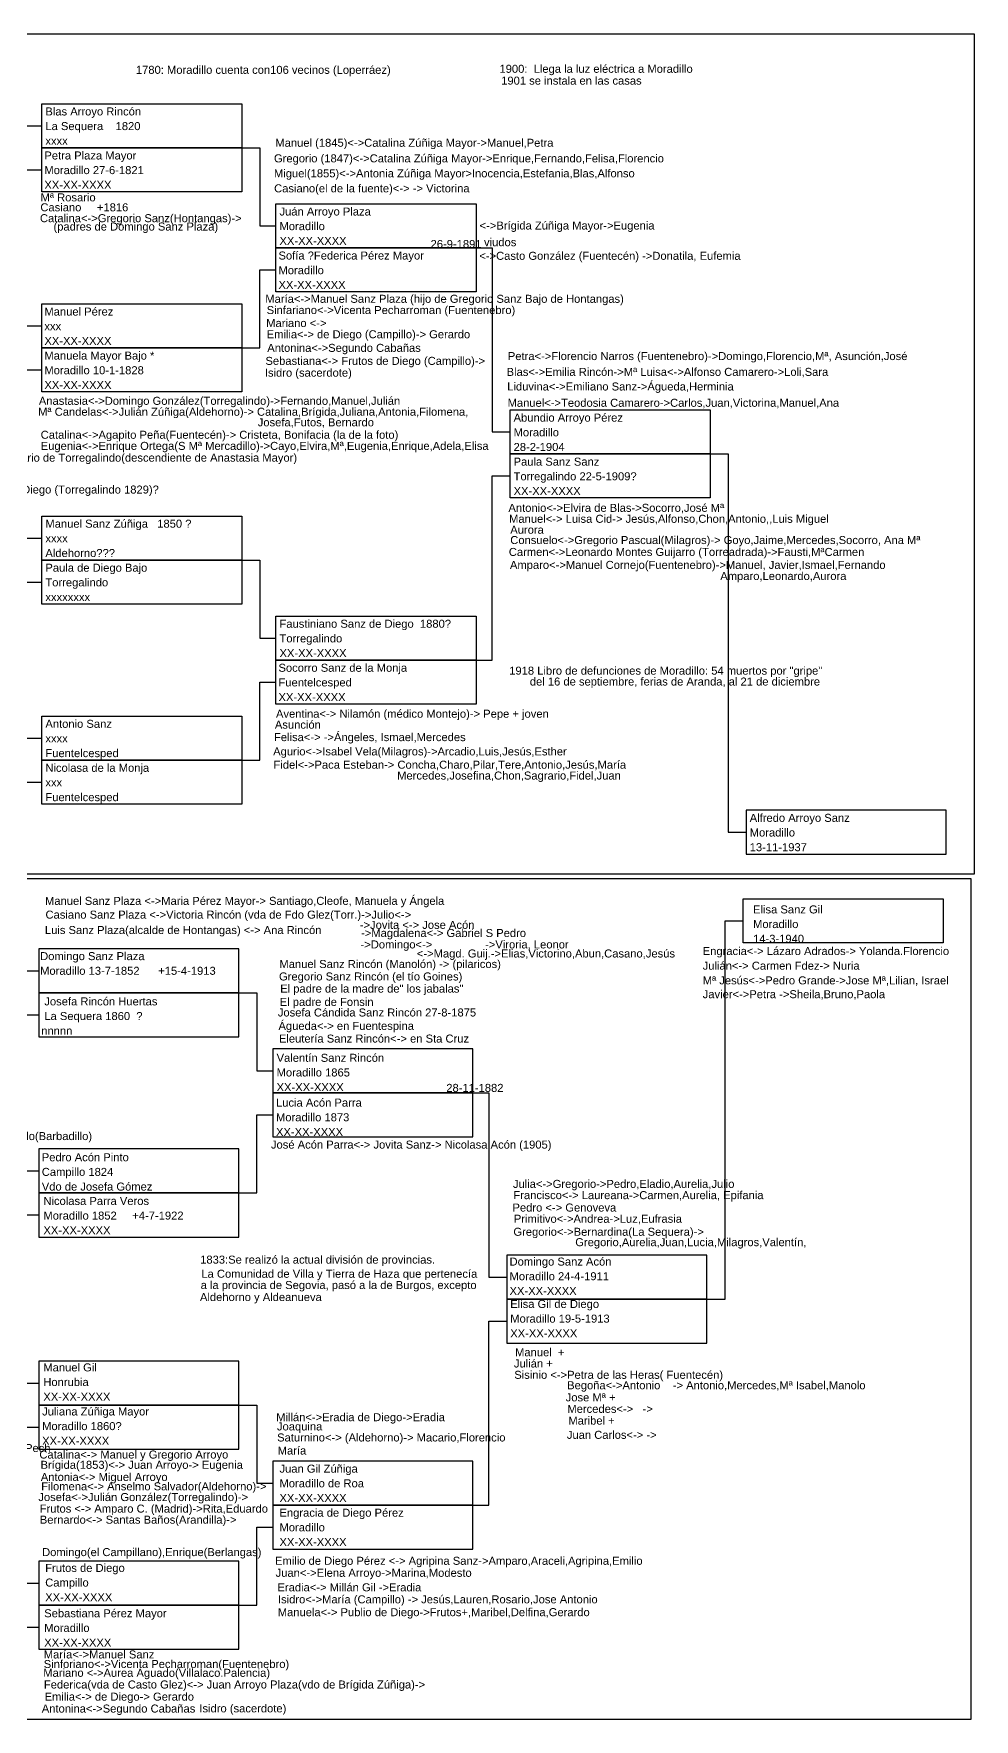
# Model space of a CAD drawing. Header units: millimetres. Extents: x -16844 to 23151, y -8543 to 4892.
# Drawn here: x -923.4 to -688.3, y -3061.6 to -2640.5 of the extents above; entities that cross this region are included whole.
import ezdxf

# ---------------------------------------------------------------- set-up
doc = ezdxf.new("R2010")
doc.units = ezdxf.units.MM
doc.layers.add('Arroyo', color=30, linetype='Continuous')
doc.styles.add('Arial', font='arial.ttf', dxfattribs={"height": 0.01})

# ---------------------------------------------------------------- blocks, each defined once
blk = doc.blocks.new('Hoja superior')
for points in [[(0, 210), (297, 210), (297, 0), (0, 0)], [(5, 205), (55, 205), (55, 194), (5, 194)], [(5, 194), (55, 194), (55, 183), (5, 183)], [(64, 192.5), (114, 192.5), (114, 181.5), (64, 181.5)], [(64, 181.5), (114, 181.5), (114, 170.5), (64, 170.5)], [(5, 180), (55, 180), (55, 169), (5, 169)], [(5, 169), (55, 169), (55, 158), (5, 158)], [(122.5, 167.5), (172.5, 167.5), (172.5, 156.5), (122.5, 156.5)], [(122.5, 156.5), (172.5, 156.5), (172.5, 145.5), (122.5, 145.5)], [(5, 155), (55, 155), (55, 144), (5, 144)], [(5, 144), (55, 144), (55, 133), (5, 133)], [(64, 142.5), (114, 142.5), (114, 131.5), (64, 131.5)], [(64, 131.5), (114, 131.5), (114, 120.5), (64, 120.5)], [(5, 130), (55, 130), (55, 119), (5, 119)], [(5, 119), (55, 119), (55, 108), (5, 108)], [(181, 116), (231, 116), (231, 105), (181, 105)], [(5, 102), (55, 102), (55, 91), (5, 91)], [(181, 105), (231, 105), (231, 94), (181, 94)], [(5, 91), (55, 91), (55, 80), (5, 80)], [(64, 89.5), (114, 89.5), (114, 78.5), (64, 78.5)], [(5, 77), (55, 77), (55, 66), (5, 66)], [(64, 78.5), (114, 78.5), (114, 67.5), (64, 67.5)], [(5, 66), (55, 66), (55, 55), (5, 55)], [(122.5, 64.5), (172.5, 64.5), (172.5, 53.5), (122.5, 53.5)], [(5, 52), (55, 52), (55, 41), (5, 41)], [(122.5, 53.5), (172.5, 53.5), (172.5, 42.5), (122.5, 42.5)], [(5, 41), (55, 41), (55, 30), (5, 30)], [(64, 39.5), (114, 39.5), (114, 28.5), (64, 28.5)], [(5, 27), (55, 27), (55, 16), (5, 16)], [(64, 28.5), (114, 28.5), (114, 17.5), (64, 17.5)], [(5, 16), (55, 16), (55, 5), (5, 5)], [(240, 5), (290, 5), (290, 16), (240, 16)]]:
    blk.add_lwpolyline(points, close=True)
for points in [[(55, 194), (59.5, 194), (59.5, 187), (64, 187)], [(114, 181.5), (118.5, 181.5), (118.5, 162), (122.5, 162)], [(55, 169), (59.5, 169), (59.5, 176), (64, 176)], [(172.5, 156.5), (176.5, 156.5), (176.5, 110.5), (181, 110.5)], [(114, 131.5), (118.5, 131.5), (118.5, 151), (122.5, 151)], [(55, 144), (59.5, 144), (59.5, 137), (64, 137)], [(55, 119), (59.5, 119), (59.5, 126), (64, 126)], [(231, 105), (235.5, 105), (235.5, 10.5), (240, 10.5)], [(172.5, 53.5), (176.5, 53.5), (176.5, 99.5), (181, 99.5)], [(55, 91), (59.5, 91), (59.5, 84), (64, 84)], [(114, 78.5), (118.5, 78.5), (118.5, 59), (122.5, 59)], [(55, 66), (59.5, 66), (59.5, 73), (64, 73)], [(114, 28.5), (118.5, 28.5), (118.5, 48), (122.5, 48)], [(55, 41), (59.5, 41), (59.5, 34), (64, 34)], [(55, 16), (59.5, 16), (59.5, 23), (64, 23)]]:
    blk.add_lwpolyline(points)
blk = doc.blocks.new('Casilla')
at = {"style": 'Arial'}
for tag, p in [('NOMBRE', (0.88, 8.08)), ('LUGAR_NACIMIENTO', (0.88, 4.42)), ('FECHA', (0.88, 0.75))]:
    blk.add_attdef(tag, p, '', height=2, dxfattribs=at)
blk = doc.blocks.new('Hermanos')
at = {"style": 'Arial'}
blk.add_attdef('NOMBRE', (0, 0), '', height=2, dxfattribs=at)
blk = doc.blocks.new('Hoja 2')
at = {"color": 0}
for points in [[(0, -210), (297, -210), (297, 0), (0, 0)], [(5, -16), (55, -16), (55, -5), (5, -5)], [(240, -5), (290, -5), (290, -16), (240, -16)], [(5, -27), (55, -27), (55, -16), (5, -16)], [(64, -28.5), (114, -28.5), (114, -17.5), (64, -17.5)], [(64, -39.5), (114, -39.5), (114, -28.5), (64, -28.5)], [(5, -41), (55, -41), (55, -30), (5, -30)], [(5, -52), (55, -52), (55, -41), (5, -41)], [(122.5, -53.5), (172.5, -53.5), (172.5, -42.5), (122.5, -42.5)], [(122.5, -64.5), (172.5, -64.5), (172.5, -53.5), (122.5, -53.5)], [(5, -66), (55, -66), (55, -55), (5, -55)], [(5, -77), (55, -77), (55, -66), (5, -66)], [(64, -78.5), (114, -78.5), (114, -67.5), (64, -67.5)], [(5, -91), (55, -91), (55, -80), (5, -80)], [(64, -89.5), (114, -89.5), (114, -78.5), (64, -78.5)], [(5, -102), (55, -102), (55, -91), (5, -91)], [(181, -105), (231, -105), (231, -94), (181, -94)], [(181, -116), (231, -116), (231, -105), (181, -105)], [(5, -119), (55, -119), (55, -108), (5, -108)], [(5, -130), (55, -130), (55, -119), (5, -119)], [(64, -131.5), (114, -131.5), (114, -120.5), (64, -120.5)], [(5, -144), (55, -144), (55, -133), (5, -133)], [(64, -142.5), (114, -142.5), (114, -131.5), (64, -131.5)], [(5, -155), (55, -155), (55, -144), (5, -144)], [(122.5, -156.5), (172.5, -156.5), (172.5, -145.5), (122.5, -145.5)], [(5, -169), (55, -169), (55, -158), (5, -158)], [(122.5, -167.5), (172.5, -167.5), (172.5, -156.5), (122.5, -156.5)], [(5, -180), (55, -180), (55, -169), (5, -169)], [(64, -181.5), (114, -181.5), (114, -170.5), (64, -170.5)], [(5, -194), (55, -194), (55, -183), (5, -183)], [(64, -192.5), (114, -192.5), (114, -181.5), (64, -181.5)], [(5, -205), (55, -205), (55, -194), (5, -194)]]:
    blk.add_lwpolyline(points, close=True, dxfattribs=at)
for points in [[(231, -105), (235.5, -105), (235.5, -10.5), (240, -10.5)], [(55, -16), (59.5, -16), (59.5, -23), (64, -23)], [(114, -28.5), (118.5, -28.5), (118.5, -48), (122.5, -48)], [(55, -41), (59.5, -41), (59.5, -34), (64, -34)], [(172.5, -53.5), (176.5, -53.5), (176.5, -99.5), (181, -99.5)], [(114, -78.5), (118.5, -78.5), (118.5, -59), (122.5, -59)], [(55, -66), (59.5, -66), (59.5, -73), (64, -73)], [(55, -91), (59.5, -91), (59.5, -84), (64, -84)], [(172.5, -156.5), (176.5, -156.5), (176.5, -110.5), (181, -110.5)], [(55, -119), (59.5, -119), (59.5, -126), (64, -126)], [(114, -131.5), (118.5, -131.5), (118.5, -151), (122.5, -151)], [(55, -144), (59.5, -144), (59.5, -137), (64, -137)], [(114, -181.5), (118.5, -181.5), (118.5, -162), (122.5, -162)], [(55, -169), (59.5, -169), (59.5, -176), (64, -176)], [(55, -194), (59.5, -194), (59.5, -187), (64, -187)]]:
    blk.add_lwpolyline(points, dxfattribs=at)

msp = doc.modelspace()

# ---------------------------------------------------------------- block references
ref = msp.add_blockref('Hermanos', (-897.85, -2650.48))
ref.add_attrib('NOMBRE', '1780: Moradillo cuenta con106 vecinos (Loperráez)', (-897.85, -2650.48), dxfattribs={"color": 142, "height": 2, "style": 'Arial'})
ref = msp.add_blockref('Hermanos', (-807, -2650.22))
ref.add_attrib('NOMBRE', '1900:  Llega la luz eléctrica a Moradillo', (-807, -2650.22), dxfattribs={"color": 142, "height": 2, "style": 'Arial'})
ref = msp.add_blockref('Hermanos', (-806.57, -2653.18))
ref.add_attrib('NOMBRE', '1901 se instala en las casas', (-806.57, -2653.18), dxfattribs={"color": 150, "height": 2, "style": 'Arial'})
for name, p, values in [('Casilla', (-921.35, -2668.96), {'NOMBRE': 'Blas Arroyo Rincón', 'LUGAR_NACIMIENTO': 'La Sequera    1820', 'FECHA': 'xxxx'}), ('Casilla', (-921.6, -2679.96), {'NOMBRE': 'Petra Plaza Mayor', 'LUGAR_NACIMIENTO': 'Moradillo 27-6-1821', 'FECHA': 'XX-XX-XXXX'}), ('Hermanos', (-863.78, -2668.7), {'NOMBRE': ' Manuel (1845)<->Catalina Zúñiga Mayor->Manuel,Petra'}), ('Hermanos', (-864.9, -2672.6), {'NOMBRE': '  Gregorio (1847)<->Catalina Zúñiga Mayor->Enrique,Fernando,Felisa,Florencio'}), ('Hermanos', (-864.9, -2676.34), {'NOMBRE': '  Miguel(1855)<->Antonia Zúñiga Mayor>Inocencia,Estefania,Blas,Alfonso'}), ('Hermanos', (-863.31, -2680.09), {'NOMBRE': 'Casiano(el de la fuente)<-> -> Victorina'}), ('Hermanos', (-921.72, -2684.83), {'NOMBRE': 'Casiano     +1816'}), ('Hermanos', (-921.67, -2682.35), {'NOMBRE': 'Mª Rosario'}), ('Hermanos', (-921.82, -2687.55), {'NOMBRE': 'Catalina<->Gregorio Sanz(Hontangas)->'}), ('Casilla', (-862.85, -2693.96), {'NOMBRE': 'Juán Arroyo Plaza', 'LUGAR_NACIMIENTO': 'Moradillo', 'FECHA': 'XX-XX-XXXX'}), ('Hermanos', (-920.77, -2689.64), {'NOMBRE': '   (padres de Domingo Sanz Plaza)'}), ('Hermanos', (-824.21, -2694), {'NOMBRE': '26-9-1891'}), ('Hermanos', (-810.86, -2693.55), {'NOMBRE': 'viudos'}), ('Casilla', (-921.6, -2718.96), {'NOMBRE': 'Manuel Pérez', 'LUGAR_NACIMIENTO': 'xxx', 'FECHA': 'XX-XX-XXXX'}), ('Hermanos', (-865.29, -2713.75), {'NOMBRE': 'Mariano <->'}), ('Hermanos', (-865.17, -2710.5), {'NOMBRE': 'Sinfariano<->Vicenta Pecharroman (Fuentenebro)'}), ('Hermanos', (-865.17, -2716.55), {'NOMBRE': 'Emilia<-> de Diego (Campillo)-> Gerardo'}), ('Hermanos', (-865.02, -2719.95), {'NOMBRE': 'Antonina<->Segundo Cabañas'}), ('Hermanos', (-804.91, -2722), {'NOMBRE': 'Petra<->Florencio Narros (Fuentenebro)->Domingo,Florencio,Mª, Asunción,José'}), ('Hermanos', (-865.63, -2726.15), {'NOMBRE': 'Isidro (sacerdote)'}), ('Hermanos', (-865.48, -2723.2), {'NOMBRE': 'Sebastiana<-> Frutos de Diego (Campillo)->'}), ('Hermanos', (-805.21, -2725.95), {'NOMBRE': 'Blas<->Emilia Rincón->Mª Luisa<->Alfonso Camarero->Loli,Sara'}), ('Hermanos', (-805.06, -2729.6), {'NOMBRE': 'Liduvina<->Emiliano Sanz->Águeda,Herminia'}), ('Hermanos', (-804.97, -2733.67), {'NOMBRE': 'Manuel<->Teodosia Camarero->Carlos,Juan,Victorina,Manuel,Ana'}), ('Hermanos', (-911.64, -2738.55), {'NOMBRE': '                                                         Josefa,Futos, Bernardo'}), ('Casilla', (-804.35, -2745.46), {'NOMBRE': 'Abundio Arroyo Pérez', 'LUGAR_NACIMIENTO': 'Moradillo', 'FECHA': '28-2-1904'}), ('Hermanos', (-958.36, -2747.38), {'NOMBRE': 'Una copia guardaba Sagrario de Torregalindo(descendiente de Anastasia Mayor)'}), ('Casilla', (-804.35, -2756.46), {'NOMBRE': 'Paula Sanz Sanz', 'LUGAR_NACIMIENTO': 'Torregalindo 22-5-1909?', 'FECHA': 'XX-XX-XXXX'}), ('Hermanos', (-804.76, -2759.92), {'NOMBRE': 'Antonio<->Elvira de Blas->Socorro,José Mª'}), ('Casilla', (-921.35, -2771.96), {'NOMBRE': 'Manuel Sanz Zúñiga   1850 ?', 'LUGAR_NACIMIENTO': 'xxxx', 'FECHA': 'Aldehorno???'}), ('Hermanos', (-804.6, -2762.66), {'NOMBRE': 'Manuel<-> Luisa Cid-> Jesús,Alfonso,Chon,Antonio,,Luis Miguel'}), ('Hermanos', (-804.3, -2765.39), {'NOMBRE': 'Aurora'}), ('Hermanos', (-804.3, -2767.97), {'NOMBRE': 'Consuelo<->Gregorio Pascual(Milagros)-> Goyo,Jaime,Mercedes,Socorro, Ana Mª'}), ('Hermanos', (-804.66, -2770.94), {'NOMBRE': 'Carmen<->Leonardo Montes Guijarro (Torreadrada)->Fausti,MªCarmen'}), ('Casilla', (-921.35, -2782.96), {'NOMBRE': 'Paula de Diego Bajo', 'LUGAR_NACIMIENTO': 'Torregalindo', 'FECHA': 'xxxxxxxx'}), ('Hermanos', (-804.38, -2774.18), {'NOMBRE': 'Amparo<->Manuel Cornejo(Fuentenebro)->Manuel, Javier,Ismael,Fernando'}), ('Hermanos', (-806.15, -2776.96), {'NOMBRE': '                                                                      Amparo,Leonardo,Aurora'}), ('Casilla', (-862.85, -2796.96), {'NOMBRE': 'Faustiniano Sanz de Diego  1880?', 'LUGAR_NACIMIENTO': 'Torregalindo', 'FECHA': 'XX-XX-XXXX'}), ('Casilla', (-863.1, -2807.96), {'NOMBRE': 'Socorro Sanz de la Monja', 'LUGAR_NACIMIENTO': 'Fuentelcesped', 'FECHA': 'XX-XX-XXXX'}), ('Casilla', (-921.35, -2821.96), {'NOMBRE': 'Antonio Sanz', 'LUGAR_NACIMIENTO': 'xxxx', 'FECHA': 'Fuentelcesped'}), ('Hermanos', (-863.13, -2814.09), {'NOMBRE': 'Asunción'}), ('Hermanos', (-862.85, -2811.36), {'NOMBRE': 'Aventina<-> Nilamón (médico Montejo)-> Pepe + joven'}), ('Hermanos', (-863.34, -2817.21), {'NOMBRE': 'Felisa<-> ->Ángeles, Ismael,Mercedes'}), ('Hermanos', (-863.55, -2820.78), {'NOMBRE': 'Agurio<->Isabel Vela(Milagros)->Arcadio,Luis,Jesús,Esther'}), ('Casilla', (-921.35, -2832.96), {'NOMBRE': 'Nicolasa de la Monja', 'LUGAR_NACIMIENTO': 'xxx', 'FECHA': 'Fuentelcesped'}), ('Hermanos', (-864.25, -2824.1), {'NOMBRE': ' Fidel<->Paca Esteban-> Concha,Charo,Pilar,Tere,Antonio,Jesús,María'}), ('Hermanos', (-832.57, -2826.81), {'NOMBRE': 'Mercedes,Josefina,Chon,Sagrario,Fidel,Juan'}), ('Casilla', (-745.35, -2845.46), {'NOMBRE': 'Alfredo Arroyo Sanz', 'LUGAR_NACIMIENTO': 'Moradillo', 'FECHA': '13-11-1937'}), ('Hermanos', (-920.56, -2858.12), {'NOMBRE': 'Manuel Sanz Plaza <->Maria Pérez Mayor-> Santiago,Cleofe, Manuela y Ángela'}), ('Hermanos', (-920.44, -2861.56), {'NOMBRE': 'Casiano Sanz Plaza <->Victoria Rincón (vda de Fdo Glez(Torr.)->Julio<->'}), ('Casilla', (-744.51, -2868.34), {'NOMBRE': 'Elisa Sanz Gil', 'LUGAR_NACIMIENTO': 'Moradillo ', 'FECHA': '14-3-1940'}), ('Hermanos', (-920.59, -2865.41), {'NOMBRE': 'Luis Sanz Plaza(alcalde de Hontangas) <-> Ana Rincón'}), ('Hermanos', (-841.9, -2864.12), {'NOMBRE': '->Jovita <-> Jose Acón'}), ('Hermanos', (-841.72, -2869.01), {'NOMBRE': '->Domingo<->                 ->Viroria, Leonor'}), ('Hermanos', (-841.59, -2866.15), {'NOMBRE': '->Magdalena<-> Gabriel S Pedro'}), ('Hermanos', (-861.99, -2873.9), {'NOMBRE': 'Manuel Sanz Rincón (Manolón) -> (pilaricos)'}), ('Hermanos', (-841.62, -2871.27), {'NOMBRE': '                  <->Magd. Guij.->Elias,Victorino,Abun,Casano,Jesús'}), ('Casilla', (-757.09, -2878.74), {'NOMBRE': 'Engracia<-> Lázaro Adrados-> Yolanda.Florencio', 'LUGAR_NACIMIENTO': 'Julián<-> Carmen Fdez-> Nuria', 'FECHA': 'Mª Jesús<->Pedro Grande->Jose Mª,Lilian, Israel'}), ('Hermanos', (-862.09, -2877.01), {'NOMBRE': 'Gregorio Sanz Rincón (el tío Goines)'}), ('Hermanos', (-861.79, -2880.04), {'NOMBRE': 'El padre de la madre de" los jabalas"'}), ('Casilla', (-922.39, -2891.32), {'NOMBRE': ' Josefa Rincón Huertas', 'LUGAR_NACIMIENTO': ' La Sequera 1860  ?', 'FECHA': 'nnnnn'}), ('Hermanos', (-862.38, -2886.01), {'NOMBRE': 'Josefa Cándida Sanz Rincón 27-8-1875'}), ('Hermanos', (-861.91, -2883.37), {'NOMBRE': 'El padre de Fonsin'}), ('Hermanos', (-863.78, -2889.36), {'NOMBRE': '  Águeda<-> en Fuentespina'}), ('Hermanos', (-862.11, -2892.53), {'NOMBRE': 'Eleutería Sanz Rincón<-> en Sta Cruz'}), ('Casilla', (-863.57, -2905.42), {'NOMBRE': 'Valentín Sanz Rincón ', 'LUGAR_NACIMIENTO': 'Moradillo 1865', 'FECHA': 'XX-XX-XXXX'}), ('Hermanos', (-820.29, -2904.85), {'NOMBRE': '28-11-1882'}), ('Casilla', (-863.72, -2916.61), {'NOMBRE': 'Lucia Acón Parra', 'LUGAR_NACIMIENTO': 'Moradillo 1873', 'FECHA': 'XX-XX-XXXX'}), ('Hermanos', (-980.69, -2916.89), {'NOMBRE': 'Pds:Lorenzo Acón(Sig¨<-> Margarita Redondo(Barbadillo)'}), ('Hermanos', (-867.99, -2919.02), {'NOMBRE': '     José Acón Parra<-> Jovita Sanz-> Nicolasa Acón (1905)'}), ('Casilla', (-922.25, -2930.26), {'NOMBRE': 'Pedro Acón Pinto', 'LUGAR_NACIMIENTO': 'Campillo 1824', 'FECHA': 'Vdo de Josefa Gómez'}), ('Hermanos', (-803.64, -2928.84), {'NOMBRE': 'Julia<->Gregorio->Pedro,Eladio,Aurelia,Julio'}), ('Casilla', (-921.84, -2941.18), {'NOMBRE': 'Nicolasa Parra Veros', 'LUGAR_NACIMIENTO': 'Moradillo 1852     +4-7-1922', 'FECHA': 'XX-XX-XXXX'}), ('Hermanos', (-803.52, -2931.65), {'NOMBRE': 'Francisco<-> Laureana->Carmen,Aurelia, Epifania'}), ('Hermanos', (-803.75, -2934.75), {'NOMBRE': 'Pedro <-> Genoveva'}), ('Hermanos', (-803.4, -2937.55), {'NOMBRE': 'Primitivo<->Andrea->Luz,Eufrasia'}), ('Hermanos', (-803.52, -2940.8), {'NOMBRE': 'Gregorio<->Bernardina(La Sequera)->'}), ('Hermanos', (-804.36, -2943.4), {'NOMBRE': '                     Gregorio,Aurelia,Juan,Lucia,Milagros,Valentín,'}), ('Casilla', (-805.36, -2956.33), {'NOMBRE': 'Domingo Sanz Acón', 'LUGAR_NACIMIENTO': 'Moradillo 24-4-1911', 'FECHA': 'XX-XX-XXXX'}), ('Casilla', (-805.19, -2966.92), {'NOMBRE': 'Elisa Gil de Diego', 'LUGAR_NACIMIENTO': 'Moradillo 19-5-1913', 'FECHA': 'XX-XX-XXXX'}), ('Hermanos', (-803.1, -2970.9), {'NOMBRE': 'Manuel  +'}), ('Casilla', (-921.86, -2982.77), {'NOMBRE': 'Manuel Gil', 'LUGAR_NACIMIENTO': 'Honrubia', 'FECHA': 'XX-XX-XXXX'}), ('Hermanos', (-803.39, -2973.71), {'NOMBRE': 'Julián +'}), ('Hermanos', (-803.3, -2976.54), {'NOMBRE': 'Sisinio <->Petra de las Heras( Fuentecén)'}), ('Hermanos', (-790.09, -2979.15), {'NOMBRE': 'Begoña<->Antonio    -> Antonio,Mercedes,Mª Isabel,Manolo'}), ('Hermanos', (-790.45, -2982.18), {'NOMBRE': 'Jose Mª +'}), ('Casilla', (-922.16, -2993.78), {'NOMBRE': 'Juliana Zúñiga Mayor', 'LUGAR_NACIMIENTO': 'Moradillo 1860?', 'FECHA': 'XX-XX-XXXX'}), ('Hermanos', (-863.57, -2987.13), {'NOMBRE': ' Millán<->Eradia de Diego->Eradia'}), ('Hermanos', (-790.03, -2985.05), {'NOMBRE': 'Mercedes<->   ->'}), ('Hermanos', (-789.78, -2987.98), {'NOMBRE': 'Maribel +'}), ('Hermanos', (-863.38, -2989.44), {'NOMBRE': ' Joaquina'}), ('Hermanos', (-862.56, -2992.2), {'NOMBRE': 'Saturnino<-> (Aldehorno)-> Macario,Florencio'}), ('Hermanos', (-790.16, -2991.54), {'NOMBRE': 'Juan Carlos<-> ->'}), ('Hermanos', (-921.97, -2996.46), {'NOMBRE': 'Catalina<-> Manuel y Gregorio Arroyo'}), ('Hermanos', (-863.2, -2995.46), {'NOMBRE': ' María'}), ('Hermanos', (-921.67, -2999.03), {'NOMBRE': 'Brígida(1853)<-> Juan Arroyo-> Eugenia'}), ('Casilla', (-862.85, -3008.07), {'NOMBRE': 'Juan Gil Zúñiga', 'LUGAR_NACIMIENTO': 'Moradillo de Roa', 'FECHA': 'XX-XX-XXXX'}), ('Hermanos', (-921.61, -3002.07), {'NOMBRE': 'Antonia<-> Miguel Arroyo'}), ('Hermanos', (-921.51, -3004.4), {'NOMBRE': 'Filomena<-> Anselmo Salvador(Aldehorno)->'}), ('Hermanos', (-922.23, -3007.09), {'NOMBRE': 'Josefa<->Julián González(Torregalindo)->'}), ('Hermanos', (-922.68, -3009.97), {'NOMBRE': ' Frutos <-> Amparo C. (Madrid)->Rita,Eduardo'}), ('Hermanos', (-922.64, -3012.74), {'NOMBRE': ' Bernardo<-> Santas Baños(Arandilla)->'}), ('Casilla', (-862.85, -3019.07), {'NOMBRE': 'Engracia de Diego Pérez', 'LUGAR_NACIMIENTO': 'Moradillo', 'FECHA': 'XX-XX-XXXX'}), ('Hermanos', (-921.29, -3020.84), {'NOMBRE': 'Domingo(el Campillano),Enrique(Berlangas)'}), ('Casilla', (-921.39, -3032.87), {'NOMBRE': 'Frutos de Diego', 'LUGAR_NACIMIENTO': 'Campillo', 'FECHA': 'XX-XX-XXXX'}), ('Hermanos', (-862.93, -3026.01), {'NOMBRE': 'Juan<->Elena Arroyo->Marina,Modesto'}), ('Hermanos', (-863.08, -3023.01), {'NOMBRE': 'Emilio de Diego Pérez <-> Agripina Sanz->Amparo,Araceli,Agripina,Emilio'}), ('Hermanos', (-862.47, -3029.64), {'NOMBRE': 'Eradia<-> Millán Gil ->Eradia'}), ('Hermanos', (-862.35, -3032.64), {'NOMBRE': 'Isidro<->María (Campillo) -> Jesús,Lauren,Rosario,Jose Antonio'}), ('Casilla', (-921.64, -3044.2), {'NOMBRE': 'Sebastiana Pérez Mayor', 'LUGAR_NACIMIENTO': 'Moradillo', 'FECHA': 'XX-XX-XXXX'}), ('Hermanos', (-862.4, -3035.85), {'NOMBRE': 'Manuela<-> Publio de Diego->Frutos+,Maribel,Delfina,Gerardo'}), ('Hermanos', (-920.88, -3046.41), {'NOMBRE': 'María<->Manuel Sanz'}), ('Hermanos', (-921, -3051), {'NOMBRE': 'Mariano <->Aurea Aguado(Villalaco.Palencia)'}), ('Hermanos', (-920.88, -3048.8), {'NOMBRE': 'Sinforiano<->Vicenta Pecharroman(Fuentenebro)'}), ('Hermanos', (-921.62, -3053.92), {'NOMBRE': ' Federica(vda de Casto Glez)<-> Juan Arroyo Plaza(vdo de Brígida Zúñiga)->'}), ('Hermanos', (-920.67, -3056.95), {'NOMBRE': 'Emilia<-> de Diego-> Gerardo'}), ('Hermanos', (-921.37, -3059.93), {'NOMBRE': 'Antonina<->Segundo Cabañas'}), ('Hermanos', (-881.99, -3059.88), {'NOMBRE': 'Isidro (sacerdote)'})]:
    msp.add_blockref(name, p).add_auto_attribs(values)
ref = msp.add_blockref('Hermanos', (-811.97, -2689.38))
ref.add_attrib('NOMBRE', '<->Brígida Zúñiga Mayor->Eugenia', (-811.97, -2689.38), dxfattribs={"color": 20, "height": 2, "style": 'Arial'})
ref = msp.add_blockref('Casilla', (-863.1, -2704.96))
ref.add_attrib('NOMBRE', 'Sofía ?Federica Pérez Mayor', (-862.22, -2696.88), dxfattribs={"color": 4, "height": 2, "style": 'Arial'})
ref.add_attrib('LUGAR_NACIMIENTO', 'Moradillo', (-862.22, -2700.54), dxfattribs={"height": 2, "style": 'Arial'})
ref.add_attrib('FECHA', 'XX-XX-XXXX', (-862.22, -2704.21), dxfattribs={"height": 2, "style": 'Arial'})
ref = msp.add_blockref('Hermanos', (-812.04, -2696.95))
ref.add_attrib('NOMBRE', '<->Casto González (Fuentecén) ->Donatila, Eufemia', (-812.04, -2696.95), dxfattribs={"color": 162, "height": 2, "style": 'Arial'})
ref = msp.add_blockref('Hermanos', (-865.52, -2707.69))
ref.add_attrib('NOMBRE', 'María<->Manuel Sanz Plaza (hijo de Gregorio Sanz Bajo de Hontangas)', (-865.52, -2707.69), dxfattribs={"color": 30, "height": 2, "style": 'Arial'})
ref = msp.add_blockref('Casilla', (-921.6, -2729.96))
ref.add_attrib('NOMBRE', 'Manuela Mayor Bajo *', (-920.72, -2721.88), dxfattribs={"color": 4, "height": 2, "style": 'Arial'})
ref.add_attrib('LUGAR_NACIMIENTO', 'Moradillo 10-1-1828', (-920.72, -2725.54), dxfattribs={"height": 2, "style": 'Arial'})
ref.add_attrib('FECHA', 'XX-XX-XXXX', (-920.72, -2729.21), dxfattribs={"height": 2, "style": 'Arial'})
at = {"color": 1}
for p, values in [((-922.1, -2733.18), {'NOMBRE': 'Anastasia<->Domingo González(Torregalindo)->Fernando,Manuel,Julián'}), ((-922.28, -2735.91), {'NOMBRE': 'Mª Candelas<->Julián Zúñiga(Aldehorno)-> Catalina,Brígida,Juliana,Antonia,Filomena,'}), ((-921.64, -2741.66), {'NOMBRE': 'Catalina<->Agapito Peña(Fuentecén)-> Cristeta, Bonifacia (la de la foto)'}), ((-921.64, -2744.44), {'NOMBRE': 'Eugenia<->Enrique Ortega(S Mª Mercadillo)->Cayo,Elvira,Mª,Eugenia,Enrique,Adela,Elisa'})]:
    msp.add_blockref('Hermanos', p, dxfattribs=at).add_auto_attribs(values)
ref = msp.add_blockref('Casilla', (-945.01, -2759.77))
ref.add_attrib('LUGAR_NACIMIENTO', 'Elisa Sanz de Diego (Torregalindo 1829)?', (-944.14, -2755.35), dxfattribs={"color": 31, "height": 2, "style": 'Arial'})
ref = msp.add_blockref('Hermanos', (-804.56, -2800.6))
ref.add_attrib('NOMBRE', '1918 Libro de defunciones de Moradillo: 54 muertos por "gripe"', (-804.56, -2800.6), dxfattribs={"color": 150, "height": 2, "style": 'Arial'})
ref = msp.add_blockref('Hermanos', (-799.41, -2803.32))
ref.add_attrib('NOMBRE', 'del 16 de septiembre, ferias de Aranda, al 21 de diciembre', (-799.41, -2803.32), dxfattribs={"color": 150, "height": 2, "style": 'Arial'})
at = {"color": 160}
msp.add_blockref('Hoja 2', (-986.14, -2851.61), dxfattribs=at)
ref = msp.add_blockref('Casilla', (-922.66, -2880.01))
ref.add_attrib('NOMBRE', 'Domingo Sanz Plaza  ', (-921.78, -2871.93), dxfattribs={"height": 2, "style": 'Arial'})
ref.add_attrib('LUGAR_NACIMIENTO', 'Moradillo 13-7-1852      +15-4-1913', (-921.78, -2875.59), dxfattribs={"height": 2, "style": 'Arial'})
ref = msp.add_blockref('Casilla', (-757.09, -2889.52))
ref.add_attrib('NOMBRE', 'Javier<->Petra ->Sheila,Bruno,Paola', (-756.21, -2881.44), dxfattribs={"height": 2, "style": 'Arial'})
ref = msp.add_blockref('Hermanos', (-881.79, -2947.76))
ref.add_attrib('NOMBRE', '1833:Se realizó la actual división de provincias. ', (-881.79, -2947.76), dxfattribs={"color": 142, "height": 2, "style": 'Arial'})
ref = msp.add_blockref('Hermanos', (-881.67, -2954.11))
ref.add_attrib('NOMBRE', 'a la provincia de Segovia, pasó a la de Burgos, excepto', (-881.67, -2954.11), dxfattribs={"color": 142, "height": 2, "style": 'Arial'})
ref = msp.add_blockref('Hermanos', (-881.49, -2951.29))
ref.add_attrib('NOMBRE', 'La Comunidad de Villa y Tierra de Haza que pertenecía  ', (-881.49, -2951.29), dxfattribs={"color": 142, "height": 2, "style": 'Arial'})
ref = msp.add_blockref('Hermanos', (-881.84, -2957.11))
ref.add_attrib('NOMBRE', 'Aldehorno y Aldeanueva', (-881.84, -2957.11), dxfattribs={"color": 142, "height": 2, "style": 'Arial'})
ref = msp.add_blockref('Casilla', (-980.93, -2995.59))
ref.add_attrib('NOMBRE', 'Julián Zúñiga García', (-980.05, -2987.5), dxfattribs={"color": 6, "height": 2, "style": 'Arial'})
ref.add_attrib('LUGAR_NACIMIENTO', 'Aldehorno 1818       + Moradillo13 -6-1884', (-980.05, -2991.17), dxfattribs={"height": 2, "style": 'Arial'})
ref.add_attrib('FECHA', 'P:Bernardo Zúñiga Iribarren<->Josefa Gcía Pech', (-980.05, -2994.84), dxfattribs={"height": 2, "style": 'Arial'})
at = {"layer": 'Arroyo'}
msp.add_blockref('Hoja superior', (-985.35, -2850.46), dxfattribs=at)

doc.saveas('drawing.dxf')
